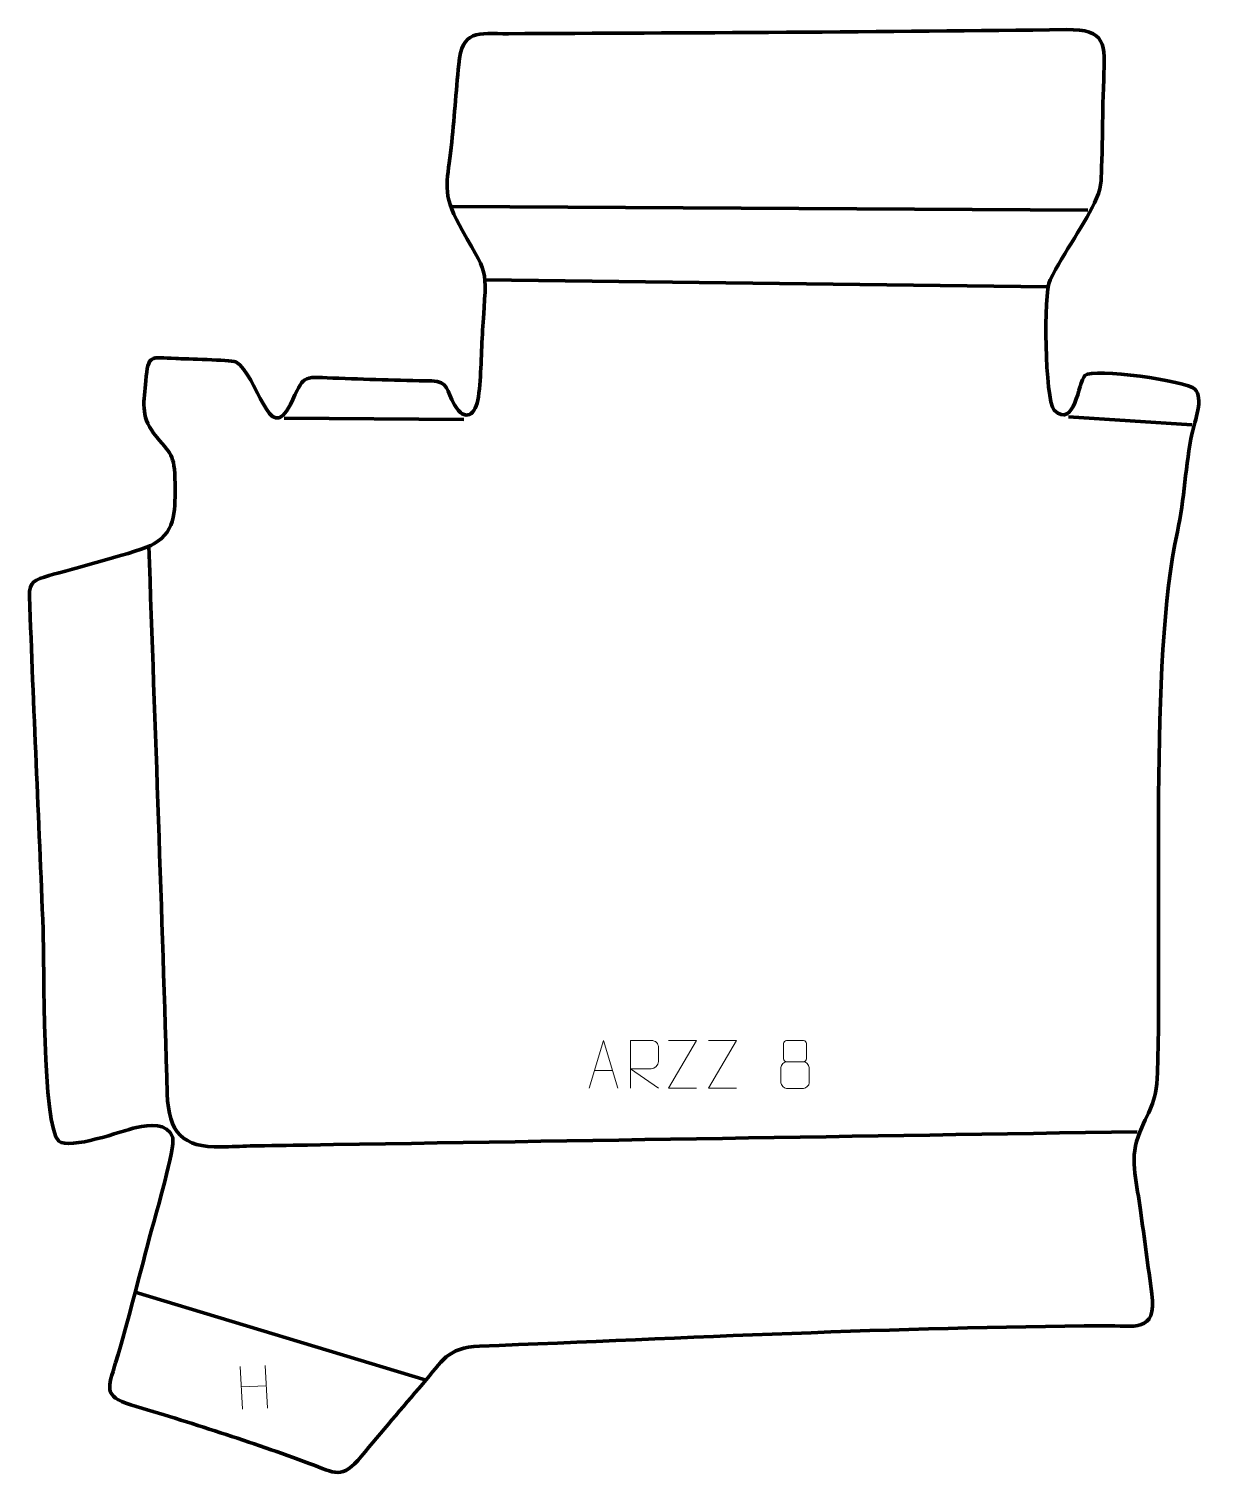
# Model space of a CAD drawing. Header units: millimetres. Extents: x -757 to -143, y -72 to 686.
import ezdxf

# ---------------------------------------------------------------- set-up
doc = ezdxf.new("R2010")
doc.units = ezdxf.units.MM
doc.header["$MEASUREMENT"] = 0
doc.layers.add('layer 2', color=7, linetype='Continuous')
doc.layers.add('layer 3', color=7, linetype='Continuous')

msp = doc.modelspace()

# ---------------------------------------------------------------- linework, layer by layer
at = {"layer": 'layer 2', "color": 142, "lineweight": 158}
for points in [[(-535.5098, 593.564), (-535.5098, 593.564), (-203.3357, 591.5828), (-203.3357, 591.5828)], [(-518.4604, 555.1963), (-518.4604, 555.1963), (-224.4232, 551.4485), (-224.4232, 551.4485)], [(-623.3356, 482.984), (-623.3356, 482.984), (-529.5122, 482.1364), (-529.5122, 482.1364)], [(-213.4685, 483.517), (-213.4685, 483.517), (-149.0226, 479.4708), (-149.0226, 479.4708)], [(-701.2293, 26.1237), (-701.2293, 26.1237), (-549.2223, -19.7594), (-549.2223, -19.7594)]]:
    msp.add_open_spline(points, degree=3, dxfattribs=at)
msp.add_open_spline([(-694.0908, 415.9261), (-690.8386, 320.5595), (-687.1908, 225.0784), (-684.4655, 129.7083), (-684.4655, 129.7083), (-683.8892, 109.5432), (-676.5882, 101.7484), (-656.2834, 102.0299), (-656.2834, 102.0299), (-651.2232, 102.1), (-646.1761, 102.4288), (-641.1177, 102.5488), (-641.1177, 102.5488), (-631.1146, 102.7092), (-621.1116, 102.8705), (-611.1086, 103.0313), (-611.1086, 103.0313), (-466.5643, 105.3556), (-322.0202, 107.6799), (-177.476, 110.0042)], degree=3, knots=[0, 0, 0, 0, 0.16666667, 0.16666667, 0.16666667, 0.16666667, 0.33333333, 0.33333333, 0.33333333, 0.33333333, 0.5, 0.5, 0.5, 0.5, 0.66666667, 0.66666667, 0.66666667, 0.66666667, 1, 1, 1, 1], dxfattribs=at)
at = {"layer": 'layer 3', "color": 242, "lineweight": 158}
msp.add_open_spline([(-756.472, 389.8201), (-756.7438, 397.7312), (-753.7616, 398.2559), (-746.1498, 400.627), (-746.1498, 400.627), (-735.5917, 403.8768), (-698.1726, 413.1937), (-691.4611, 417.1669), (-691.4611, 417.1669), (-679.2653, 424.3868), (-680.5792, 436.2051), (-680.3896, 448.6376), (-680.3896, 448.6376), (-680.765, 465.074), (-682.3818, 463.2223), (-691.5944, 475.1278), (-691.5944, 475.1278), (-698.5175, 484.0745), (-696.6595, 491.9254), (-695.6857, 502.4109), (-695.6857, 502.4109), (-694.3657, 516.6251), (-693.603, 514.6352), (-680.0226, 514.0892), (-680.0226, 514.0892), (-674.4036, 513.8604), (-652.4945, 513.3861), (-648.6748, 512.3302), (-648.6748, 512.3302), (-637.0239, 505.4504), (-631.4114, 467.5129), (-620.1064, 490.0051), (-620.1064, 490.0051), (-612.8484, 505.3578), (-614.5573, 504.6094), (-597.9645, 503.8889), (-597.9645, 503.8889), (-580.6912, 503.1522), (-563.7125, 502.6409), (-546.4257, 502.3584), (-546.4257, 502.3584), (-537.2199, 502.2079), (-538.5964, 497.168), (-534.3884, 489.9373), (-534.3884, 489.9373), (-528.8033, 480.3402), (-523.2567, 484.5764), (-521.8246, 494.0822), (-521.8246, 494.0822), (-520.3862, 504.6636), (-520.3726, 517.9073), (-519.6808, 528.9331), (-519.6808, 528.9331), (-517.3238, 565.3414), (-516.1206, 554.5039), (-533.3006, 586.6978), (-533.3006, 586.6978), (-541.1808, 602.0482), (-537.7352, 608.24), (-536.0443, 624.3802), (-536.0443, 624.3802), (-534.5202, 638.9282), (-533.5379, 653.3167), (-532.1437, 667.7876), (-532.1437, 667.7876), (-530.377, 686.1249), (-522.4747, 683.7323), (-506.2111, 683.8112), (-506.2111, 683.8112), (-415.3856, 684.2516), (-306.6257, 684.6734), (-214.6359, 685.9705), (-214.6359, 685.9705), (-193.4665, 686.2691), (-194.3433, 678.3659), (-195.0113, 659.9493), (-195.0113, 659.9493), (-195.905, 635.3065), (-195.5852, 624.5496), (-196.1101, 615.0463), (-196.1101, 615.0463), (-196.4072, 609.6668), (-195.7181, 604.7517), (-198.7864, 597.7906), (-198.7864, 597.7906), (-204.2662, 585.3587), (-215.9966, 569.0403), (-223.0028, 555.2688), (-223.0028, 555.2688), (-226.7976, 547.8095), (-225.6541, 493.1993), (-221.0055, 487.0026), (-221.0055, 487.0026), (-209.8237, 476.9611), (-208.5488, 501.5149), (-204.8152, 505.153), (-204.8152, 505.153), (-200.3908, 509.4644), (-151.6479, 502.2585), (-147.3606, 498.0491), (-147.3606, 498.0491), (-142.6156, 493.3902), (-147.4698, 481.2625), (-148.7822, 475.2725), (-148.7822, 475.2725), (-152.2692, 458.9471), (-152.8874, 440.0782), (-156.5429, 423.5793), (-156.5429, 423.5793), (-171.3586, 356.7089), (-164.3699, 217.3292), (-166.9623, 140.8854), (-166.9623, 140.8854), (-167.5507, 123.5356), (-171.6334, 121.7148), (-177.0664, 107.2568), (-177.0664, 107.2568), (-181.7054, 94.9117), (-177.4459, 81.8763), (-175.7536, 68.9598), (-175.7536, 68.9598), (-173.8556, 54.3943), (-171.7877, 39.7648), (-169.9211, 25.2297), (-169.9211, 25.2297), (-167.2694, 4.5814), (-178.8177, 8.6866), (-195.0958, 8.5765), (-195.0958, 8.5765), (-303.0715, 7.8462), (-413.1015, 2.2742), (-521.2225, -2.1247), (-521.2225, -2.1247), (-538.3958, -2.8233), (-540.571, -9.7362), (-550.9307, -21.7844), (-550.9307, -21.7844), (-561.8611, -34.4804), (-572.3988, -46.7809), (-583.0921, -59.699), (-583.0921, -59.699), (-593.2821, -72.009), (-596.4769, -68.4431), (-610.2338, -63.3651), (-610.2338, -63.3651), (-640.1764, -52.3124), (-673.0546, -41.798), (-703.5496, -32.6679), (-703.5496, -32.6679), (-718.1406, -28.2995), (-715.3221, -23.73), (-711.4546, -10.8097), (-711.4546, -10.8097), (-704.5877, 12.1309), (-698.7726, 36.0184), (-692.5451, 59.1999), (-692.5451, 59.1999), (-690.3873, 67.1927), (-680.3064, 101.3901), (-681.6577, 106.9914), (-681.6577, 106.9914), (-684.4067, 114.9755), (-693.8827, 113.563), (-700.6277, 112.2222), (-700.6277, 112.2222), (-708.2208, 110.4282), (-735.4147, 100.3252), (-741.1887, 105.1042), (-741.1887, 105.1042), (-749.9238, 112.334), (-748.792, 198.9723), (-749.3646, 215.5033), (-749.3646, 215.5033), (-751.6773, 273.6123), (-754.462, 331.6985), (-756.472, 389.8201)], degree=3, knots=[0, 0, 0, 0, 0.02222222, 0.02222222, 0.02222222, 0.02222222, 0.04444444, 0.04444444, 0.04444444, 0.04444444, 0.06666667, 0.06666667, 0.06666667, 0.06666667, 0.08888889, 0.08888889, 0.08888889, 0.08888889, 0.11111111, 0.11111111, 0.11111111, 0.11111111, 0.13333333, 0.13333333, 0.13333333, 0.13333333, 0.15555556, 0.15555556, 0.15555556, 0.15555556, 0.17777778, 0.17777778, 0.17777778, 0.17777778, 0.2, 0.2, 0.2, 0.2, 0.22222222, 0.22222222, 0.22222222, 0.22222222, 0.24444444, 0.24444444, 0.24444444, 0.24444444, 0.26666667, 0.26666667, 0.26666667, 0.26666667, 0.28888889, 0.28888889, 0.28888889, 0.28888889, 0.31111111, 0.31111111, 0.31111111, 0.31111111, 0.33333333, 0.33333333, 0.33333333, 0.33333333, 0.35555556, 0.35555556, 0.35555556, 0.35555556, 0.37777778, 0.37777778, 0.37777778, 0.37777778, 0.4, 0.4, 0.4, 0.4, 0.42222222, 0.42222222, 0.42222222, 0.42222222, 0.44444444, 0.44444444, 0.44444444, 0.44444444, 0.46666667, 0.46666667, 0.46666667, 0.46666667, 0.48888889, 0.48888889, 0.48888889, 0.48888889, 0.51111111, 0.51111111, 0.51111111, 0.51111111, 0.53333333, 0.53333333, 0.53333333, 0.53333333, 0.55555556, 0.55555556, 0.55555556, 0.55555556, 0.57777778, 0.57777778, 0.57777778, 0.57777778, 0.6, 0.6, 0.6, 0.6, 0.62222222, 0.62222222, 0.62222222, 0.62222222, 0.64444444, 0.64444444, 0.64444444, 0.64444444, 0.66666667, 0.66666667, 0.66666667, 0.66666667, 0.68888889, 0.68888889, 0.68888889, 0.68888889, 0.71111111, 0.71111111, 0.71111111, 0.71111111, 0.73333333, 0.73333333, 0.73333333, 0.73333333, 0.75555556, 0.75555556, 0.75555556, 0.75555556, 0.77777778, 0.77777778, 0.77777778, 0.77777778, 0.8, 0.8, 0.8, 0.8, 0.82222222, 0.82222222, 0.82222222, 0.82222222, 0.84444444, 0.84444444, 0.84444444, 0.84444444, 0.86666667, 0.86666667, 0.86666667, 0.86666667, 0.88888889, 0.88888889, 0.88888889, 0.88888889, 0.91111111, 0.91111111, 0.91111111, 0.91111111, 0.93333333, 0.93333333, 0.93333333, 0.93333333, 0.95555556, 0.95555556, 0.95555556, 0.95555556, 1, 1, 1, 1], dxfattribs=at)
at = {"layer": 'layer 3', "color": 250, "lineweight": 9}
for points, knots in [([(-463.9227, 132.7321), (-463.9227, 132.7321), (-456.5517, 157.6856), (-456.5517, 157.6856), (-456.5517, 157.6856), (-456.5517, 157.6856), (-448.9818, 132.7321), (-448.9818, 132.7321)], [0, 0, 0, 0, 0.33333333, 0.33333333, 0.33333333, 0.33333333, 1, 1, 1, 1]), ([(-442.3807, 132.7285), (-442.3807, 132.7285), (-442.3807, 157.682), (-442.3807, 157.682), (-442.3807, 157.682), (-438.7859, 157.682), (-435.1904, 157.682), (-431.5952, 157.682), (-431.5952, 157.682), (-429.2699, 157.6443), (-427.7126, 156.1543), (-427.7167, 153.7879), (-427.7167, 153.7879), (-427.7171, 151.7524), (-427.7171, 148.693), (-427.7167, 146.657), (-427.7167, 146.657), (-427.7232, 144.7815), (-429.5355, 142.8397), (-431.545, 142.8206), (-431.545, 142.8206), (-431.545, 142.8206), (-442.3807, 142.8206), (-442.3807, 142.8206), (-442.3807, 142.8206), (-442.3807, 142.8206), (-427.726, 132.7285), (-427.726, 132.7285)], [0, 0, 0, 0, 0.125, 0.125, 0.125, 0.125, 0.25, 0.25, 0.25, 0.25, 0.375, 0.375, 0.375, 0.375, 0.5, 0.5, 0.5, 0.5, 0.625, 0.625, 0.625, 0.625, 0.75, 0.75, 0.75, 0.75, 1, 1, 1, 1]), ([(-407.8967, 132.7248), (-407.8967, 132.7248), (-422.5157, 132.7248), (-422.5157, 132.7248), (-422.5157, 132.7248), (-422.5157, 132.7248), (-407.8724, 157.6822), (-407.8724, 157.6822), (-407.8724, 157.6822), (-407.8724, 157.6822), (-422.5157, 157.6822), (-422.5157, 157.6822)], [0, 0, 0, 0, 0.25, 0.25, 0.25, 0.25, 0.5, 0.5, 0.5, 0.5, 1, 1, 1, 1]), ([(-386.8967, 132.7248), (-386.8967, 132.7248), (-401.5157, 132.7248), (-401.5157, 132.7248), (-401.5157, 132.7248), (-401.5157, 132.7248), (-386.8724, 157.6822), (-386.8724, 157.6822), (-386.8724, 157.6822), (-386.8724, 157.6822), (-401.5157, 157.6822), (-401.5157, 157.6822)], [0, 0, 0, 0, 0.25, 0.25, 0.25, 0.25, 0.5, 0.5, 0.5, 0.5, 1, 1, 1, 1]), ([(-362.3369, 156.1358), (-362.3369, 153.9228), (-362.3369, 150.2405), (-362.3369, 148.0272), (-362.3369, 148.0272), (-362.3219, 147.5198), (-361.5145, 146.5884), (-360.8144, 146.5896), (-360.8144, 146.5896), (-357.8445, 146.5898), (-354.8743, 146.5049), (-351.9039, 146.5046), (-351.9039, 146.5046), (-351.1068, 146.5088), (-350.3861, 147.2991), (-350.3887, 148.0198), (-350.3887, 148.0198), (-350.389, 150.2358), (-350.389, 153.9205), (-350.3887, 156.1358), (-350.3887, 156.1358), (-350.4072, 156.8466), (-351.0186, 157.607), (-351.8525, 157.5996), (-351.8525, 157.5996), (-354.8696, 157.5993), (-357.8865, 157.5993), (-360.9031, 157.5996), (-360.9031, 157.5996), (-361.5295, 157.6072), (-362.3536, 156.8962), (-362.3369, 156.1358)], [0, 0, 0, 0, 0.11111111, 0.11111111, 0.11111111, 0.11111111, 0.22222222, 0.22222222, 0.22222222, 0.22222222, 0.33333333, 0.33333333, 0.33333333, 0.33333333, 0.44444444, 0.44444444, 0.44444444, 0.44444444, 0.55555556, 0.55555556, 0.55555556, 0.55555556, 0.66666667, 0.66666667, 0.66666667, 0.66666667, 0.77777778, 0.77777778, 0.77777778, 0.77777778, 1, 1, 1, 1]), ([(-363.7957, 143.6176), (-363.7957, 140.4468), (-363.7957, 138.7447), (-363.7957, 135.5733), (-363.7957, 135.5733), (-363.8042, 134.3514), (-362.1063, 132.6587), (-360.8537, 132.6502), (-360.8537, 132.6502), (-357.8706, 132.6505), (-354.8873, 132.6505), (-351.9039, 132.6502), (-351.9039, 132.6502), (-350.5806, 132.6619), (-348.9602, 134.2835), (-348.9713, 135.5827), (-348.9713, 135.5827), (-348.9716, 138.7509), (-348.9716, 140.4497), (-348.9713, 143.6176), (-348.9713, 143.6176), (-349.041, 144.998), (-350.6188, 146.5766), (-351.9242, 146.5705), (-351.9242, 146.5705), (-354.9008, 146.5702), (-357.8774, 146.5702), (-360.8537, 146.5705), (-360.8537, 146.5705), (-361.9332, 146.5769), (-363.7795, 144.998), (-363.7957, 143.6176)], [0, 0, 0, 0, 0.11111111, 0.11111111, 0.11111111, 0.11111111, 0.22222222, 0.22222222, 0.22222222, 0.22222222, 0.33333333, 0.33333333, 0.33333333, 0.33333333, 0.44444444, 0.44444444, 0.44444444, 0.44444444, 0.55555556, 0.55555556, 0.55555556, 0.55555556, 0.66666667, 0.66666667, 0.66666667, 0.66666667, 0.77777778, 0.77777778, 0.77777778, 0.77777778, 1, 1, 1, 1])]:
    msp.add_open_spline(points, degree=3, knots=knots, dxfattribs=at)
for points in [[(-461.2001, 141.9815), (-461.2001, 141.9815), (-451.7044, 141.9815), (-451.7044, 141.9815)], [(-646.3439, -12.7823), (-646.3439, -12.7823), (-645.2298, -34.9469), (-645.2298, -34.9469)], [(-633.2447, -12.1239), (-633.2447, -12.1239), (-632.1228, -34.446), (-632.1228, -34.446)], [(-645.7922, -23.4103), (-645.7922, -23.4103), (-632.7105, -22.7528), (-632.7105, -22.7528)]]:
    msp.add_open_spline(points, degree=3, dxfattribs=at)

doc.saveas('drawing.dxf')
